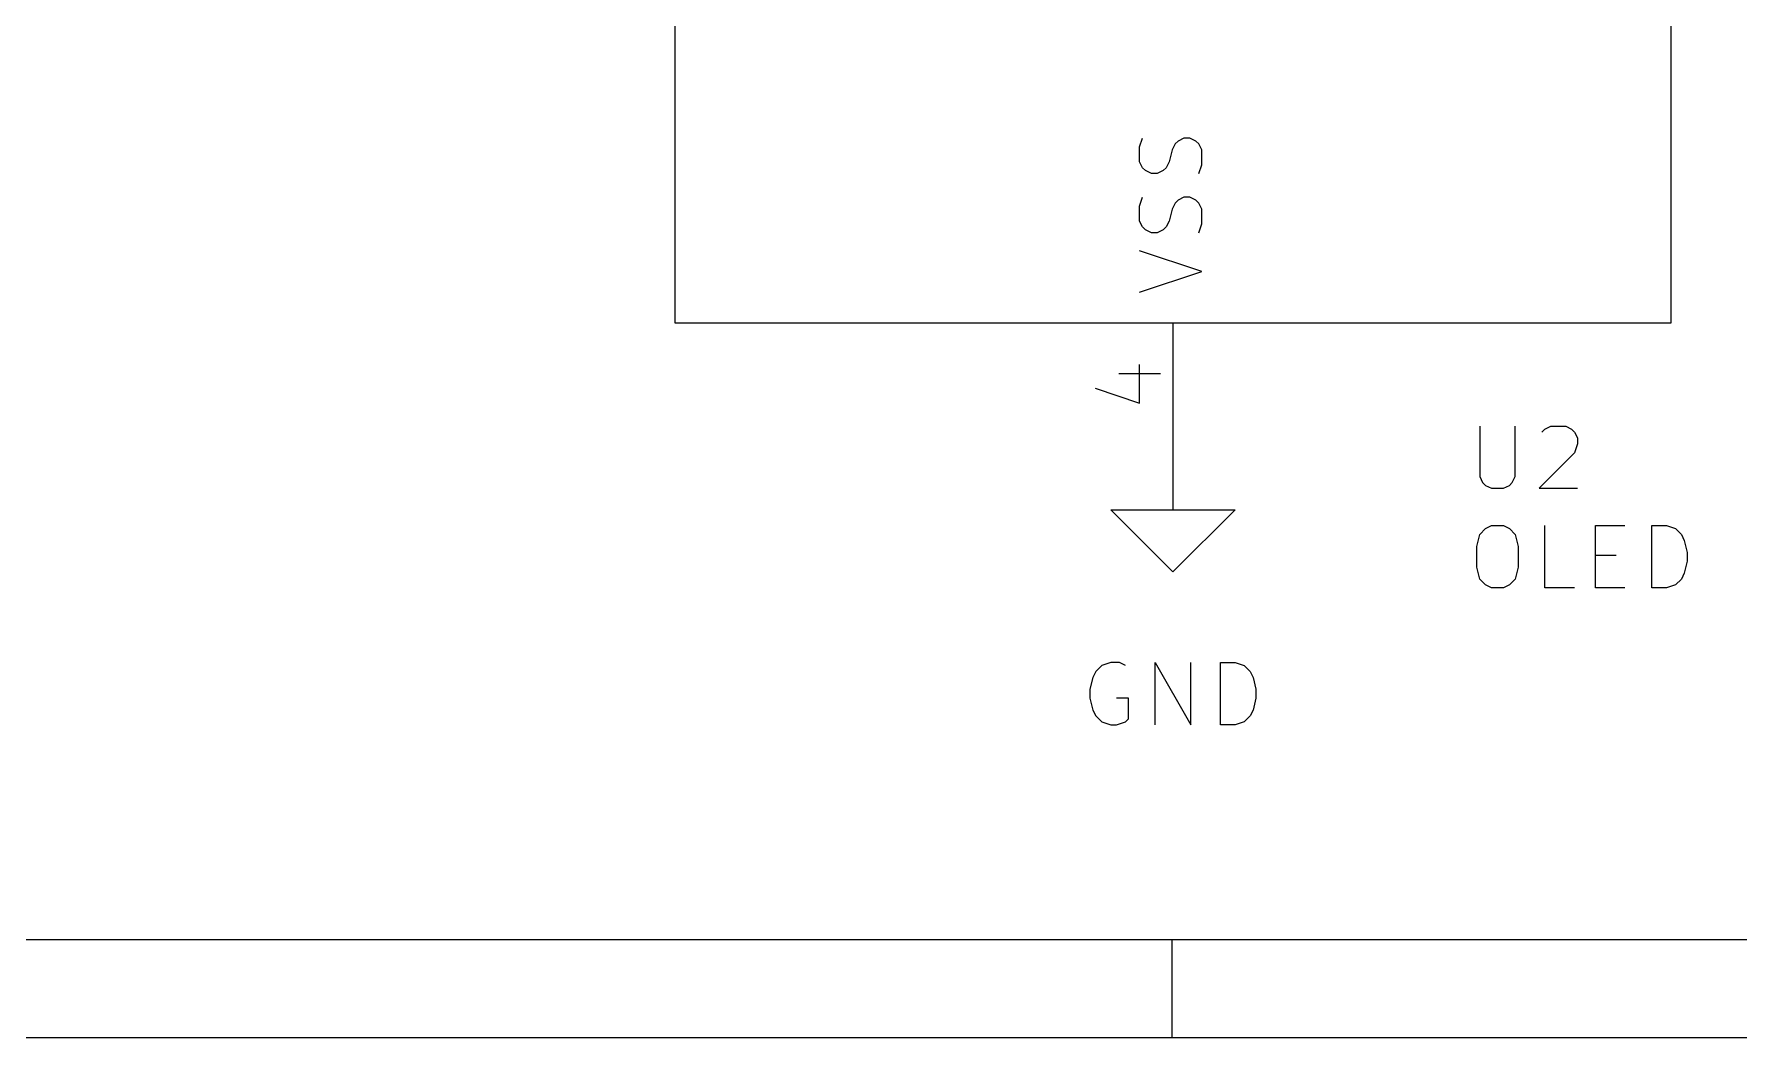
# Model space of a CAD drawing. Header units: millimetres. Extents: x 10 to 287, y -200 to -10.
# Drawn here: x 136.79 to 171.56, y -200.01 to -179.53 of the extents above; entities that cross this region are included whole.
import ezdxf

# ---------------------------------------------------------------- set-up
doc = ezdxf.new("R2010")
doc.units = ezdxf.units.MM
for name, color, linetype in [('GREENSIXTYFIVE', 129, 'CONTINUOUS'), ('LIGHTRED', 12, 'CONTINUOUS'), ('RED', 14, 'CONTINUOUS'), ('WHITE', 250, 'CONTINUOUS')]:
    doc.layers.add(name, color=color, linetype=linetype)

msp = doc.modelspace()

# ---------------------------------------------------------------- linework, layer by layer
at = {"layer": 'GREENSIXTYFIVE', "linetype": 'CONTINUOUS'}
for p, q in [((159.3375, -181.8277), (159.398, -181.6462)), ((159.3375, -181.8277), (159.398, -181.6462)), ((159.3375, -182.13), (159.3375, -181.8277)), ((159.3375, -182.13), (159.3375, -181.8277)), ((160.0632, -181.7672), (160.0028, -181.8881)), ((160.0632, -181.7672), (160.0028, -181.8881)), ((160.1237, -181.7067), (160.0632, -181.7672)), ((160.1237, -181.7067), (160.0632, -181.7672)), ((160.2447, -181.6462), (160.1237, -181.7067)), ((160.2447, -181.6462), (160.1237, -181.7067)), ((160.3656, -181.6462), (160.2447, -181.6462)), ((160.3656, -181.6462), (160.2447, -181.6462)), ((160.4866, -181.7067), (160.3656, -181.6462)), ((160.4866, -181.7067), (160.3656, -181.6462)), ((160.5471, -181.7672), (160.4866, -181.7067)), ((160.5471, -181.7672), (160.4866, -181.7067)), ((160.6075, -181.8881), (160.5471, -181.7672)), ((160.6075, -181.8881), (160.5471, -181.7672)), ((159.398, -182.251), (159.3375, -182.13)), ((159.398, -182.251), (159.3375, -182.13)), ((159.9423, -182.13), (159.8818, -182.251)), ((159.9423, -182.13), (159.8818, -182.251)), ((160.0028, -181.8881), (159.9423, -182.13)), ((160.0028, -181.8881), (159.9423, -182.13)), ((160.6075, -182.1905), (160.6075, -181.8881)), ((160.6075, -182.1905), (160.6075, -181.8881)), ((159.4585, -182.3115), (159.398, -182.251)), ((159.4585, -182.3115), (159.398, -182.251)), ((159.5794, -182.3719), (159.4585, -182.3115)), ((159.5794, -182.3719), (159.4585, -182.3115)), ((159.7004, -182.3719), (159.5794, -182.3719)), ((159.7004, -182.3719), (159.5794, -182.3719)), ((159.8213, -182.3115), (159.7004, -182.3719)), ((159.8213, -182.3115), (159.7004, -182.3719)), ((159.8818, -182.251), (159.8213, -182.3115)), ((159.8818, -182.251), (159.8213, -182.3115)), ((160.5471, -182.3719), (160.6075, -182.1905)), ((160.5471, -182.3719), (160.6075, -182.1905)), ((159.3375, -183.0372), (159.398, -182.8557)), ((159.3375, -183.0372), (159.398, -182.8557)), ((160.2447, -182.8557), (160.1237, -182.9162)), ((160.2447, -182.8557), (160.1237, -182.9162)), ((160.3656, -182.8557), (160.2447, -182.8557)), ((160.3656, -182.8557), (160.2447, -182.8557)), ((160.4866, -182.9162), (160.3656, -182.8557)), ((160.4866, -182.9162), (160.3656, -182.8557)), ((159.3375, -183.3395), (159.3375, -183.0372)), ((159.3375, -183.3395), (159.3375, -183.0372)), ((160.0028, -183.0976), (159.9423, -183.3395)), ((160.0028, -183.0976), (159.9423, -183.3395)), ((160.0632, -182.9767), (160.0028, -183.0976)), ((160.0632, -182.9767), (160.0028, -183.0976)), ((160.1237, -182.9162), (160.0632, -182.9767)), ((160.1237, -182.9162), (160.0632, -182.9767)), ((160.5471, -182.9767), (160.4866, -182.9162)), ((160.5471, -182.9767), (160.4866, -182.9162)), ((160.6075, -183.0976), (160.5471, -182.9767)), ((160.6075, -183.0976), (160.5471, -182.9767)), ((160.6075, -183.4), (160.6075, -183.0976)), ((160.6075, -183.4), (160.6075, -183.0976)), ((159.398, -183.4605), (159.3375, -183.3395)), ((159.398, -183.4605), (159.3375, -183.3395)), ((159.4585, -183.521), (159.398, -183.4605)), ((159.4585, -183.521), (159.398, -183.4605)), ((159.5794, -183.5814), (159.4585, -183.521)), ((159.5794, -183.5814), (159.4585, -183.521)), ((159.8213, -183.521), (159.7004, -183.5814)), ((159.8213, -183.521), (159.7004, -183.5814)), ((159.8818, -183.4605), (159.8213, -183.521)), ((159.8818, -183.4605), (159.8213, -183.521)), ((159.9423, -183.3395), (159.8818, -183.4605)), ((159.9423, -183.3395), (159.8818, -183.4605)), ((160.5471, -183.5814), (160.6075, -183.4)), ((160.5471, -183.5814), (160.6075, -183.4)), ((159.7004, -183.5814), (159.5794, -183.5814)), ((159.7004, -183.5814), (159.5794, -183.5814)), ((160.6075, -184.3677), (159.3375, -183.9443)), ((160.6075, -184.3677), (159.3375, -183.9443)), ((159.3375, -184.791), (160.6075, -184.3677)), ((159.3375, -184.791), (160.6075, -184.3677)), ((166.2755, -187.5232), (166.2755, -188.5513)), ((166.2755, -187.5232), (166.2755, -188.5513)), ((167.0012, -188.5513), (167.0012, -187.5232)), ((167.0012, -188.5513), (167.0012, -187.5232)), ((167.5456, -187.6442), (167.606, -187.5837)), ((167.5456, -187.6442), (167.606, -187.5837)), ((167.606, -187.5837), (167.727, -187.5232)), ((167.606, -187.5837), (167.727, -187.5232)), ((167.727, -187.5232), (168.0294, -187.5232)), ((167.727, -187.5232), (168.0294, -187.5232)), ((168.0294, -187.5232), (168.1503, -187.5837)), ((168.0294, -187.5232), (168.1503, -187.5837)), ((168.1503, -187.5837), (168.2108, -187.6442)), ((168.1503, -187.5837), (168.2108, -187.6442)), ((168.2108, -187.6442), (168.2713, -187.7651)), ((168.2108, -187.6442), (168.2713, -187.7651)), ((168.2108, -188.0675), (167.4851, -188.7932)), ((168.2108, -188.0675), (167.4851, -188.7932)), ((168.2713, -187.8861), (168.2108, -188.0675)), ((168.2713, -187.8861), (168.2108, -188.0675)), ((168.2713, -187.7651), (168.2713, -187.8861)), ((168.2713, -187.7651), (168.2713, -187.8861)), ((166.2755, -188.5513), (166.336, -188.6723)), ((166.2755, -188.5513), (166.336, -188.6723)), ((166.336, -188.6723), (166.3965, -188.7328)), ((166.336, -188.6723), (166.3965, -188.7328)), ((166.3965, -188.7328), (166.5174, -188.7932)), ((166.3965, -188.7328), (166.5174, -188.7932)), ((166.7593, -188.7932), (166.8803, -188.7328)), ((166.7593, -188.7932), (166.8803, -188.7328)), ((166.8803, -188.7328), (166.9408, -188.6723)), ((166.8803, -188.7328), (166.9408, -188.6723)), ((166.9408, -188.6723), (167.0012, -188.5513)), ((166.9408, -188.6723), (167.0012, -188.5513)), ((166.5174, -188.7932), (166.7593, -188.7932)), ((166.5174, -188.7932), (166.7593, -188.7932)), ((167.4851, -188.7932), (168.2713, -188.7932)), ((167.4851, -188.7932), (168.2713, -188.7932)), ((166.2151, -189.9786), (166.2755, -189.7367)), ((166.2151, -189.9786), (166.2755, -189.7367)), ((166.2755, -189.7367), (166.3965, -189.6157)), ((166.2755, -189.7367), (166.3965, -189.6157)), ((166.3965, -189.6157), (166.5174, -189.5552)), ((166.3965, -189.6157), (166.5174, -189.5552)), ((166.5174, -189.5552), (166.7593, -189.5552)), ((166.5174, -189.5552), (166.7593, -189.5552)), ((166.7593, -189.5552), (166.8803, -189.6157)), ((166.7593, -189.5552), (166.8803, -189.6157)), ((166.8803, -189.6157), (167.0012, -189.7367)), ((166.8803, -189.6157), (167.0012, -189.7367)), ((167.0012, -189.7367), (167.0617, -189.9786)), ((167.0012, -189.7367), (167.0617, -189.9786)), ((167.606, -190.8252), (167.606, -189.5552)), ((167.606, -190.8252), (167.606, -189.5552)), ((168.6341, -190.8252), (168.6341, -189.5552)), ((168.6341, -189.5552), (169.2389, -189.5552)), ((168.6341, -190.8252), (168.6341, -189.5552)), ((168.6341, -189.5552), (169.2389, -189.5552)), ((169.7831, -190.8252), (169.7831, -189.5552)), ((169.7831, -189.5552), (170.0855, -189.5552)), ((169.7831, -190.8252), (169.7831, -189.5552)), ((169.7831, -189.5552), (170.0855, -189.5552)), ((170.0855, -189.5552), (170.2669, -189.6157)), ((170.0855, -189.5552), (170.2669, -189.6157)), ((170.2669, -189.6157), (170.3879, -189.7367)), ((170.2669, -189.6157), (170.3879, -189.7367)), ((170.3879, -189.7367), (170.4484, -189.8576)), ((170.3879, -189.7367), (170.4484, -189.8576)), ((166.2151, -190.4019), (166.2151, -189.9786)), ((166.2151, -190.4019), (166.2151, -189.9786)), ((167.0617, -189.9786), (167.0617, -190.4019)), ((167.0617, -189.9786), (167.0617, -190.4019)), ((168.6341, -190.16), (169.0575, -190.16)), ((168.6341, -190.16), (169.0575, -190.16)), ((170.4484, -189.8576), (170.5088, -190.0995)), ((170.4484, -189.8576), (170.5088, -190.0995)), ((170.5088, -190.0995), (170.5088, -190.2809)), ((170.5088, -190.0995), (170.5088, -190.2809)), ((166.2755, -190.6438), (166.2151, -190.4019)), ((166.2755, -190.6438), (166.2151, -190.4019)), ((167.0617, -190.4019), (167.0012, -190.6438)), ((167.0617, -190.4019), (167.0012, -190.6438)), ((170.4484, -190.5228), (170.3879, -190.6438)), ((170.4484, -190.5228), (170.3879, -190.6438)), ((170.5088, -190.2809), (170.4484, -190.5228)), ((170.5088, -190.2809), (170.4484, -190.5228)), ((166.3965, -190.7648), (166.2755, -190.6438)), ((166.3965, -190.7648), (166.2755, -190.6438)), ((166.5174, -190.8252), (166.3965, -190.7648)), ((166.5174, -190.8252), (166.3965, -190.7648)), ((166.7593, -190.8252), (166.5174, -190.8252)), ((166.7593, -190.8252), (166.5174, -190.8252)), ((166.8803, -190.7648), (166.7593, -190.8252)), ((166.8803, -190.7648), (166.7593, -190.8252)), ((167.0012, -190.6438), (166.8803, -190.7648)), ((167.0012, -190.6438), (166.8803, -190.7648)), ((168.2108, -190.8252), (167.606, -190.8252)), ((168.2108, -190.8252), (167.606, -190.8252)), ((169.2389, -190.8252), (168.6341, -190.8252)), ((169.2389, -190.8252), (168.6341, -190.8252)), ((170.0855, -190.8252), (169.7831, -190.8252)), ((170.0855, -190.8252), (169.7831, -190.8252)), ((170.2669, -190.7648), (170.0855, -190.8252)), ((170.2669, -190.7648), (170.0855, -190.8252)), ((170.3879, -190.6438), (170.2669, -190.7648)), ((170.3879, -190.6438), (170.2669, -190.7648)), ((158.4476, -192.5307), (158.3871, -192.6516)), ((158.4476, -192.5307), (158.3871, -192.6516)), ((158.5686, -192.4097), (158.4476, -192.5307)), ((158.5686, -192.4097), (158.4476, -192.5307)), ((158.75, -192.3492), (158.5686, -192.4097)), ((158.75, -192.3492), (158.5686, -192.4097)), ((158.9314, -192.3492), (158.75, -192.3492)), ((158.9314, -192.3492), (158.75, -192.3492)), ((159.0524, -192.4097), (158.9314, -192.3492)), ((159.0524, -192.4097), (158.9314, -192.3492)), ((159.6571, -193.6192), (159.6571, -192.3492)), ((159.6571, -192.3492), (160.3828, -193.6192)), ((159.6571, -193.6192), (159.6571, -192.3492)), ((159.6571, -192.3492), (160.3828, -193.6192)), ((160.3828, -193.6192), (160.3828, -192.3492)), ((160.3828, -193.6192), (160.3828, -192.3492)), ((160.9876, -193.6192), (160.9876, -192.3492)), ((160.9876, -192.3492), (161.29, -192.3492)), ((160.9876, -193.6192), (160.9876, -192.3492)), ((160.9876, -192.3492), (161.29, -192.3492)), ((161.29, -192.3492), (161.4714, -192.4097)), ((161.29, -192.3492), (161.4714, -192.4097)), ((161.4714, -192.4097), (161.5924, -192.5307)), ((161.4714, -192.4097), (161.5924, -192.5307)), ((161.5924, -192.5307), (161.6529, -192.6516)), ((161.5924, -192.5307), (161.6529, -192.6516)), ((158.3871, -192.6516), (158.3267, -192.8935)), ((158.3871, -192.6516), (158.3267, -192.8935)), ((158.3267, -192.8935), (158.3267, -193.0749)), ((158.3267, -192.8935), (158.3267, -193.0749)), ((161.6529, -192.6516), (161.7133, -192.8935)), ((161.6529, -192.6516), (161.7133, -192.8935)), ((161.7133, -192.8935), (161.7133, -193.0749)), ((161.7133, -192.8935), (161.7133, -193.0749)), ((158.3267, -193.0749), (158.3871, -193.3168)), ((158.3267, -193.0749), (158.3871, -193.3168)), ((159.1128, -193.0749), (158.8709, -193.0749)), ((159.1128, -193.0749), (158.8709, -193.0749)), ((159.1128, -193.4983), (159.1128, -193.0749)), ((159.1128, -193.4983), (159.1128, -193.0749)), ((161.7133, -193.0749), (161.6529, -193.3168)), ((161.7133, -193.0749), (161.6529, -193.3168)), ((158.3871, -193.3168), (158.4476, -193.4378)), ((158.3871, -193.3168), (158.4476, -193.4378)), ((158.4476, -193.4378), (158.5686, -193.5588)), ((158.4476, -193.4378), (158.5686, -193.5588)), ((158.5686, -193.5588), (158.75, -193.6192)), ((158.5686, -193.5588), (158.75, -193.6192)), ((158.75, -193.6192), (158.8709, -193.6192)), ((158.75, -193.6192), (158.8709, -193.6192)), ((158.8709, -193.6192), (159.0524, -193.5588)), ((158.8709, -193.6192), (159.0524, -193.5588)), ((159.0524, -193.5588), (159.1128, -193.4983)), ((159.0524, -193.5588), (159.1128, -193.4983)), ((161.29, -193.6192), (160.9876, -193.6192)), ((161.29, -193.6192), (160.9876, -193.6192)), ((161.4714, -193.5588), (161.29, -193.6192)), ((161.4714, -193.5588), (161.29, -193.6192)), ((161.5924, -193.4378), (161.4714, -193.5588)), ((161.5924, -193.4378), (161.4714, -193.5588)), ((161.6529, -193.3168), (161.5924, -193.4378)), ((161.6529, -193.3168), (161.5924, -193.4378))]:
    msp.add_line(p, q, dxfattribs=at)
at = {"layer": 'LIGHTRED', "linetype": 'CONTINUOUS'}
for p, q in [((159.3396, -187.0527), (159.3396, -186.2666)), ((159.3396, -187.0527), (159.3396, -186.2666)), ((158.9163, -186.448), (159.7629, -186.448)), ((158.9163, -186.448), (159.7629, -186.448)), ((158.4325, -186.7504), (159.3396, -187.0527)), ((158.4325, -186.7504), (159.3396, -187.0527))]:
    msp.add_line(p, q, dxfattribs=at)
at = {"layer": 'RED', "linetype": 'CONTINUOUS'}
for p, q in [((149.86, -165.1), (149.86, -185.42)), ((170.18, -185.42), (170.18, -165.1)), ((149.86, -185.42), (170.18, -185.42)), ((160.02, -185.42), (160.02, -187.96)), ((160.02, -185.42), (160.02, -187.96)), ((160.02, -187.96), (160.02, -189.23)), ((160.02, -190.5), (158.75, -189.23)), ((158.75, -189.23), (160.02, -189.23)), ((160.02, -189.23), (161.29, -189.23)), ((161.29, -189.23), (160.02, -190.5)), ((285.0022, -198.0072), (12, -198.0072)), ((160, -198.0072), (160, -200.0072)), ((287.0022, -200.0072), (10, -200.0072))]:
    msp.add_line(p, q, dxfattribs=at)
at = {"layer": 'WHITE', "linetype": 'CONTINUOUS'}
for p, q in [((149.86, -165.1), (149.86, -185.42)), ((170.18, -185.42), (170.18, -165.1)), ((149.86, -185.42), (170.18, -185.42))]:
    msp.add_line(p, q, dxfattribs=at)

doc.saveas('drawing.dxf')
